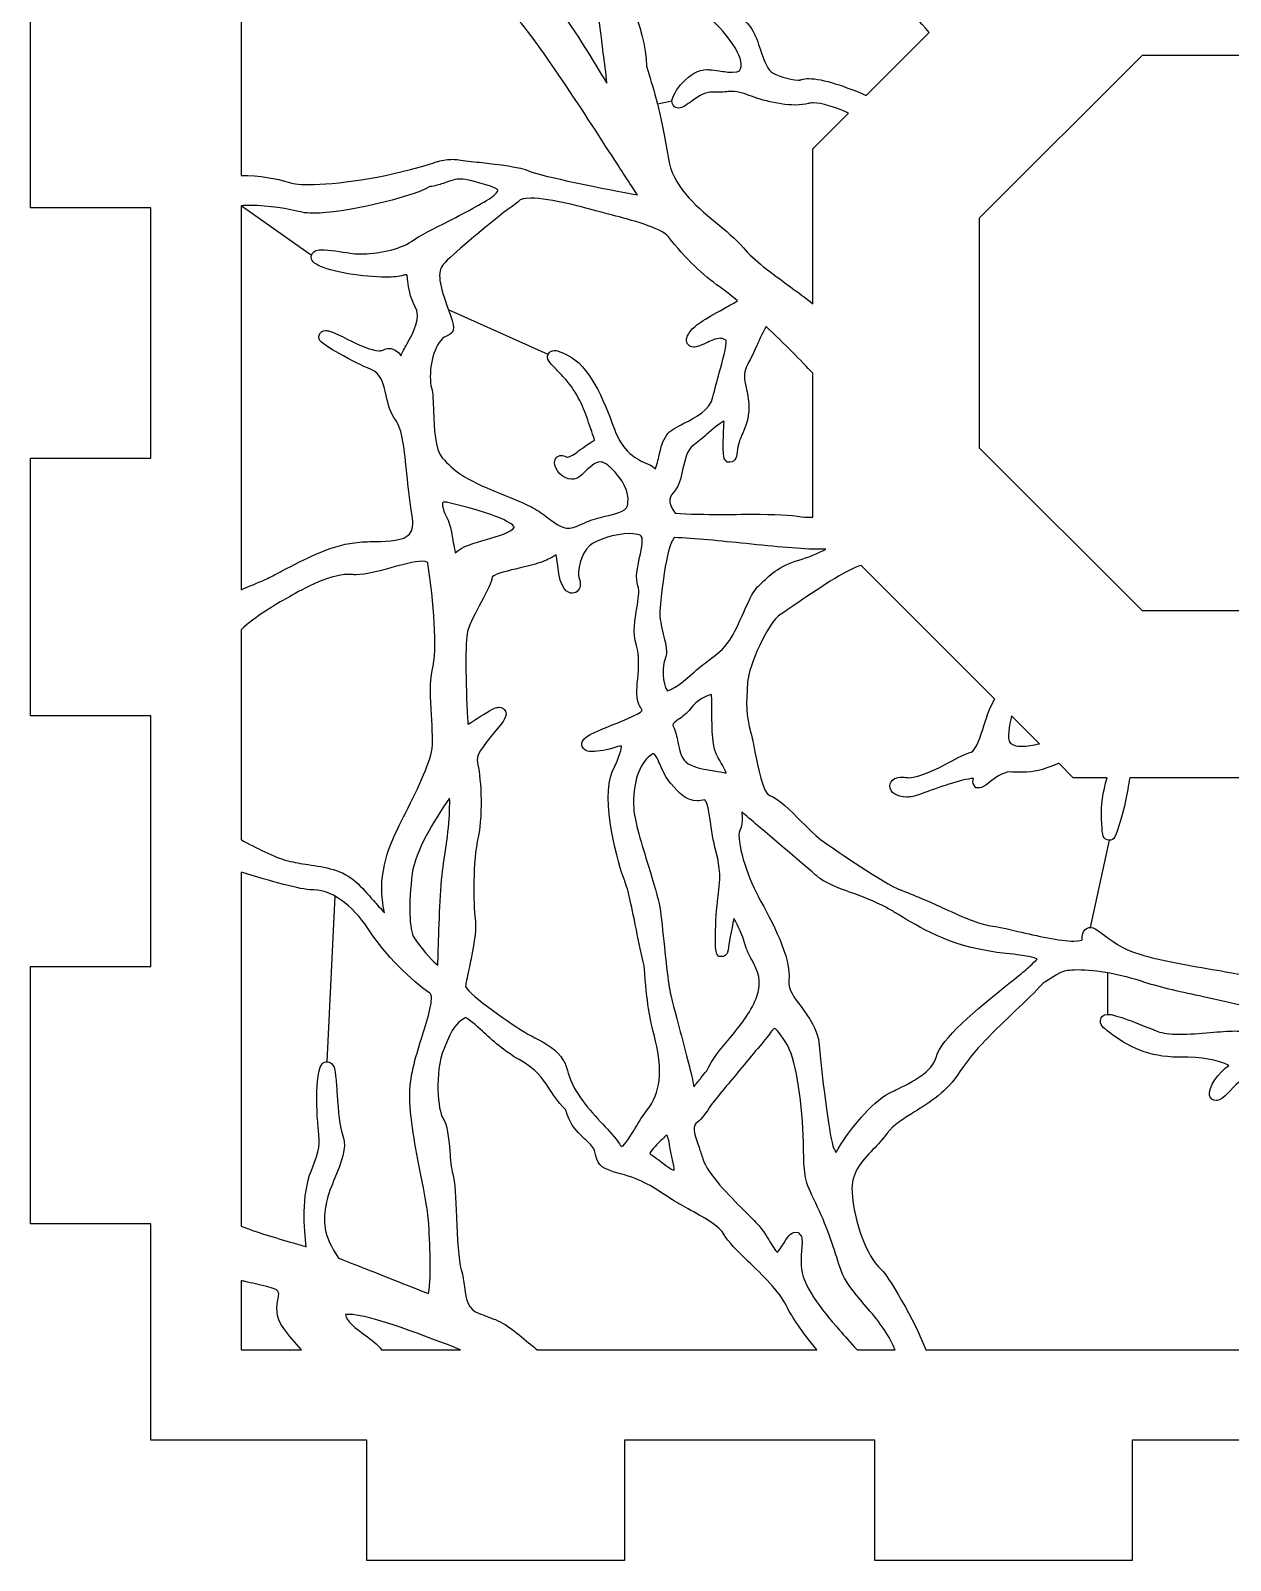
# Model space of a CAD drawing. Extents: x -11 to 868, y -1407 to -16.
# Drawn here: x 214.1 to 313.9, y -220.5 to -93.4 of the extents above; entities that cross this region are included whole.
import ezdxf

# ---------------------------------------------------------------- set-up
doc = ezdxf.new("R2010")
doc.units = 0
doc.layers.add('LAYER_1', color=7, linetype='CONTINUOUS')

msp = doc.modelspace()

# ---------------------------------------------------------------- linework, layer by layer
at = {"layer": 'LAYER_1'}
for points in [[(326.54, -210.5), (305.72, -210.5), (305.72, -220.5), (284.31, -220.5), (284.31, -210.5), (263.5, -210.5), (263.5, -220.5), (242.09, -220.5), (242.09, -210.5), (224.12, -210.5), (224.12, -192.54), (214.13, -192.54), (214.13, -171.13), (224.12, -171.13), (224.12, -150.32), (214.13, -150.32), (214.13, -128.91), (224.12, -128.91), (224.12, -108.09), (214.13, -108.09), (214.13, -86.68)], [(339.22, -108.93), (339.22, -128.07), (325.7, -141.59), (306.56, -141.59), (293.03, -128.07), (293.03, -108.93), (306.56, -95.4), (325.7, -95.4), (339.22, -108.93)], [(267.45, -99.22), (266.25, -99.48)], [(237.48, -112.04), (231.63, -107.93)], [(257.16, -120.27), (248.87, -116.58)], [(303.8, -160.65), (302.23, -167.9)], [(238.78, -179.06), (239.46, -165.31)], [(303.7, -175.12), (303.7, -171.65)]]:
    msp.add_lwpolyline(points, dxfattribs=at)
for points, knots in [([(268.01, -88.52), (267.87, -90.28), (268.9, -91.04), (269.89, -91.78), (270.08, -91.92), (270.28, -92.06), (270.47, -92.22), (271.68, -93.2), (273.35, -95.29), (273.2, -96.35), (273.16, -96.64), (273.09, -96.83), (272.49, -96.83), (272.17, -96.83), (271.78, -96.77), (271.37, -96.71), (271.1, -96.68), (270.82, -96.63), (270.54, -96.61), (270.48, -96.6), (270.43, -96.59), (270.37, -96.59), (268.93, -96.59), (267.45, -98.55), (267.45, -99.22), (267.45, -99.4), (267.52, -99.53), (267.58, -99.6), (267.68, -99.73), (267.84, -99.8), (268.02, -99.8), (268.17, -99.8), (268.32, -99.75), (268.5, -99.64), (268.71, -99.5), (268.91, -99.36), (269.1, -99.23), (269.72, -98.79), (270.17, -98.47), (270.85, -98.47), (270.89, -98.47), (270.93, -98.47), (270.97, -98.47), (271.09, -98.48), (271.2, -98.49), (271.3, -98.49), (271.59, -98.49), (271.82, -98.46), (272.02, -98.44), (272.18, -98.43), (272.32, -98.41), (272.46, -98.41), (272.66, -98.41), (272.94, -98.44), (273.44, -98.6), (273.44, -98.6), (273.51, -98.62), (273.51, -98.62), (274.28, -98.94), (276.17, -99.55), (277.72, -99.55), (278.13, -99.55), (278.49, -99.5), (278.79, -99.42), (278.9, -99.38), (279.03, -99.37), (279.19, -99.37), (279.93, -99.37), (280.98, -99.71), (282.13, -100.23), (282.13, -100.23), (279.17, -103.19), (279.17, -103.19), (279.17, -103.19), (279.17, -116.06), (279.17, -116.06), (278.56, -115.58), (277.91, -115.1), (277.27, -114.64), (275.71, -113.5), (274.25, -112.43), (273.39, -111.42), (272.73, -110.65), (271.92, -109.98), (271.07, -109.27), (269.31, -107.81), (267.49, -106.31), (267.13, -103.89), (266.86, -102.12), (266.55, -100.67), (266.25, -99.48), (266.25, -99.48), (266.25, -99.48), (266.25, -99.48), (265.96, -98.36), (265.68, -97.47), (265.46, -96.75), (265.46, -96.75), (265.33, -96.33), (265.33, -96.33), (265.27, -93.01), (263.27, -89.02), (261.42, -86.93), (260.99, -86.45), (260.61, -86.05), (260.28, -85.69), (259.07, -84.41), (258.47, -83.77), (258.24, -82.27), (258.24, -82.27), (258.22, -82.13), (258.22, -82.13), (257.88, -79.96), (257.32, -76.34), (256.85, -74.83), (256.65, -74.18), (256.24, -73.54), (255.79, -72.86), (255.36, -72.2), (254.91, -71.53), (254.67, -70.82), (255.29, -68.45), (255.29, -64.49), (253.85, -63.69), (253.66, -63.58), (253.42, -63.46), (253.14, -63.32), (251.92, -62.71), (249.88, -61.7), (249.48, -60.47), (249.38, -60.15), (249.26, -59.75), (249.13, -59.33), (248.21, -56.35), (248.06, -56.04), (247.55, -56.04), (247.55, -56.04), (247.34, -56.04), (247.34, -56.04), (247.34, -56.04), (247.16, -56.21), (247.16, -56.21), (247, -56.39), (246.95, -56.63), (246.97, -57.21), (247, -57.94), (247.2, -58.71), (247.37, -59.39), (247.58, -60.23), (247.81, -61.1), (247.57, -61.44), (247.47, -61.58), (247.27, -61.67), (246.96, -61.7), (246.32, -61.77), (245.72, -61.84), (245.69, -62.37), (245.66, -62.9), (246.12, -63.01), (247.35, -63.3), (247.97, -63.44), (248.66, -63.61), (249.24, -63.81), (249.5, -63.9), (249.76, -63.99), (250.03, -64.08), (251.59, -64.59), (252.55, -64.95), (252.73, -65.89), (252.81, -66.33), (252.78, -67.04), (252.74, -67.78), (252.67, -69.32), (252.58, -71.24), (253.4, -72.68), (253.4, -72.68), (253.4, -72.75), (253.4, -72.75), (253.4, -72.75), (253.45, -72.81), (253.45, -72.81), (253.65, -73.49), (253.96, -74.04), (254.38, -74.44), (255.92, -75.95), (255.8, -79.12), (255.72, -81.44), (255.72, -81.44), (255.7, -81.75), (255.7, -81.75), (255.69, -82.22), (255.7, -82.57), (255.72, -82.83), (255.61, -82.83), (255.49, -82.82), (255.35, -82.82), (255.3, -82.82), (255.25, -82.82), (255.19, -82.82), (254.51, -82.46), (253.88, -81.18), (253.77, -79.88), (253.62, -78.16), (251.19, -76.85), (250.16, -76.36), (249.98, -76.28), (249.86, -76.24), (249.73, -76.24), (249.73, -76.24), (249.39, -76.24), (249.39, -76.24), (249.39, -76.24), (249.25, -76.56), (249.25, -76.56), (249.11, -76.92), (249.32, -77.11), (249.79, -77.54), (250.29, -78.01), (251.22, -78.87), (251.63, -79.68), (251.81, -80.03), (251.9, -80.33), (252, -80.65), (252.24, -81.44), (252.49, -82.27), (254.09, -83.88), (254.24, -84.24), (254.67, -84.6), (255.52, -85.22), (255.52, -85.22), (255.76, -85.4), (255.76, -85.4), (256.26, -85.76), (256.78, -86.14), (257.21, -86.52), (258.48, -87.64), (261.12, -89.96), (261.52, -93.35), (261.52, -93.35), (261.52, -93.36), (261.52, -93.36), (261.56, -93.84), (261.65, -94.52), (261.74, -95.24), (261.84, -95.96), (261.97, -96.96), (262.04, -97.74), (261.84, -97.43), (261.63, -97.07), (261.4, -96.7), (259.95, -94.32), (258.15, -91.37), (256.95, -90.47), (255.32, -89.24), (248.49, -82.1), (248.14, -81.26), (247.7, -80.07), (244.93, -77.77), (243.28, -76.78), (241.43, -75.65), (238.28, -72.88), (237.16, -71.4), (236.73, -70.82), (236.24, -70.23), (235.75, -69.66), (234.88, -68.63), (233.99, -67.56), (233.45, -66.57), (232.96, -65.69), (232.33, -64.57), (231.63, -63.61), (231.63, -63.61), (231.63, -45.15), (231.63, -45.15), (232.31, -44.95), (233.05, -44.85), (233.81, -44.85), (236.04, -44.85), (238.55, -45.66), (241.25, -47.27), (242.83, -48.2), (245.54, -50.24), (248.41, -52.39), (252.43, -55.41), (256.99, -58.84), (259.77, -60.24), (264.33, -62.55), (274.36, -74.37), (275.32, -76.3), (275.61, -76.87), (275.77, -77.44), (275.96, -78.05), (276.39, -79.49), (276.88, -81.12), (279.02, -82.98), (281.31, -84.96), (285.83, -90), (288.83, -93.53), (288.83, -93.53), (283.61, -98.75), (283.61, -98.75), (281.97, -98.03), (279.96, -97.35), (278.83, -97.35), (278.59, -97.35), (278.39, -97.38), (278.23, -97.44), (278.18, -97.46), (278.09, -97.48), (277.94, -97.48), (277.2, -97.48), (276.05, -97.02), (275.7, -96.8), (275.29, -96.41), (275.06, -95.71), (274.81, -94.97), (274.61, -94.38), (274.41, -93.76), (274.08, -93.24), (273.69, -92.61), (272.91, -92.01), (272.08, -91.38), (271.31, -90.8), (270.51, -90.19), (270.16, -89.63), (269.9, -89.23), (269.7, -88.73), (269.53, -88.33), (269.26, -87.68), (269.11, -87.33), (268.69, -87.33), (268.11, -87.33), (268.06, -87.99), (268.01, -88.52)], [0, 0, 0, 0, 1, 1, 1, 2, 2, 2, 3, 3, 3, 4, 4, 4, 5, 5, 5, 6, 6, 6, 7, 7, 7, 8, 8, 8, 9, 9, 9, 10, 10, 10, 11, 11, 11, 12, 12, 12, 13, 13, 13, 14, 14, 14, 15, 15, 15, 16, 16, 16, 17, 17, 17, 18, 18, 18, 19, 19, 19, 20, 20, 20, 21, 21, 21, 22, 22, 22, 23, 23, 23, 24, 24, 24, 25, 25, 25, 26, 26, 26, 27, 27, 27, 28, 28, 28, 29, 29, 29, 30, 30, 30, 31, 31, 31, 32, 32, 32, 33, 33, 33, 34, 34, 34, 35, 35, 35, 36, 36, 36, 37, 37, 37, 38, 38, 38, 39, 39, 39, 40, 40, 40, 41, 41, 41, 42, 42, 42, 43, 43, 43, 44, 44, 44, 45, 45, 45, 46, 46, 46, 47, 47, 47, 48, 48, 48, 49, 49, 49, 50, 50, 50, 51, 51, 51, 52, 52, 52, 53, 53, 53, 54, 54, 54, 55, 55, 55, 56, 56, 56, 57, 57, 57, 58, 58, 58, 59, 59, 59, 60, 60, 60, 61, 61, 61, 62, 62, 62, 63, 63, 63, 64, 64, 64, 65, 65, 65, 66, 66, 66, 67, 67, 67, 68, 68, 68, 69, 69, 69, 70, 70, 70, 71, 71, 71, 72, 72, 72, 73, 73, 73, 74, 74, 74, 75, 75, 75, 76, 76, 76, 77, 77, 77, 78, 78, 78, 79, 79, 79, 80, 80, 80, 81, 81, 81, 82, 82, 82, 83, 83, 83, 84, 84, 84, 85, 85, 85, 86, 86, 86, 87, 87, 87, 88, 88, 88, 89, 89, 89, 90, 90, 90, 91, 91, 91, 92, 92, 92, 93, 93, 93, 94, 94, 94, 95, 95, 95, 96, 96, 96, 97, 97, 97, 98, 98, 98, 99, 99, 99, 100, 100, 100, 101, 101, 101, 102, 102, 102, 103, 103, 103, 104, 104, 104, 105, 105, 105, 106, 106, 106, 107, 107, 107, 108, 108, 108, 109, 109, 109, 110, 110, 110, 111, 111, 111, 111]), ([(264.59, -107.02), (262.16, -106.59), (256.37, -105.41), (255.6, -105.05), (254.8, -104.68), (253.1, -104.49), (251.46, -104.31), (250.81, -104.24), (250.19, -104.17), (249.73, -104.1), (249.56, -104.07), (249.39, -104.06), (249.21, -104.06), (248.84, -104.06), (248.44, -104.11), (248, -104.23), (248, -104.23), (247.97, -104.24), (247.97, -104.24), (247.7, -104.33), (247.44, -104.41), (247.17, -104.49), (247.17, -104.49), (247.12, -104.51), (247.12, -104.51), (243.43, -105.65), (239.43, -106.16), (237.27, -106.16), (236.27, -106.16), (235.83, -106.06), (235.65, -106), (234.55, -105.62), (233.16, -105.41), (231.63, -105.4), (231.63, -105.4), (231.63, -83.76), (231.63, -83.76), (231.67, -83.77), (231.72, -83.78), (231.76, -83.78), (232.4, -83.9), (233.13, -84.04), (233.88, -84.05), (233.88, -84.05), (234.13, -84.05), (234.13, -84.05), (235.51, -84.05), (238.17, -83.92), (240.35, -83.05), (241.13, -82.74), (241.82, -82.59), (242.54, -82.59), (243.31, -82.59), (244.13, -82.76), (245.24, -83.15), (245.24, -83.15), (245.3, -83.22), (245.3, -83.22), (245.3, -83.22), (245.37, -83.22), (245.37, -83.22), (245.47, -83.28), (245.58, -83.34), (245.7, -83.4), (247.15, -84.15), (248.83, -86.07), (250.45, -87.94), (251.51, -89.15), (252.61, -90.41), (253.66, -91.36), (255.55, -93.07), (259.71, -99.51), (262.47, -103.78), (263.39, -105.2), (264.13, -106.35), (264.59, -107.02)], [0, 0, 0, 0, 1, 1, 1, 2, 2, 2, 3, 3, 3, 4, 4, 4, 5, 5, 5, 6, 6, 6, 7, 7, 7, 8, 8, 8, 9, 9, 9, 10, 10, 10, 11, 11, 11, 12, 12, 12, 13, 13, 13, 14, 14, 14, 15, 15, 15, 16, 16, 16, 17, 17, 17, 18, 18, 18, 19, 19, 19, 20, 20, 20, 21, 21, 21, 22, 22, 22, 23, 23, 23, 24, 24, 24, 25, 25, 25, 25]), ([(231.63, -107.93), (231.88, -107.9), (232.15, -107.89), (232.45, -107.89), (233.87, -107.89), (235.59, -108.18), (236.71, -108.46), (236.95, -108.51), (237.26, -108.54), (237.64, -108.54), (240.13, -108.54), (245.64, -107.28), (247.33, -106.33), (247.73, -106.27), (248.09, -106.18), (248.42, -106.06), (249.11, -105.81), (249.46, -105.7), (249.86, -105.7), (250.37, -105.7), (251.05, -105.89), (252.36, -106.3), (252.9, -106.47), (252.98, -106.62), (252.98, -106.62), (252.98, -106.62), (252.98, -106.62), (252.98, -106.62), (252.98, -106.62), (252.97, -106.76), (252.66, -107.05), (252.05, -107.56), (250.39, -108.41), (248.93, -109.17), (247.66, -109.81), (246.46, -110.43), (245.8, -110.88), (244.77, -111.6), (242.87, -111.92), (241.55, -111.92), (241.23, -111.92), (240.94, -111.9), (240.71, -111.86), (239.99, -111.75), (238.91, -111.58), (238.33, -111.58), (238.13, -111.58), (237.6, -111.58), (237.48, -112.04), (237.36, -112.5), (237.83, -112.76), (238.01, -112.86), (239.01, -113.42), (241.87, -113.85), (243.66, -113.85), (244.28, -113.85), (244.77, -113.8), (245.13, -113.7), (245.27, -113.66), (245.35, -113.65), (245.4, -113.65), (245.4, -113.65), (245.4, -113.65), (245.4, -113.65), (245.44, -113.76), (245.47, -114), (245.49, -114.19), (245.56, -114.72), (245.65, -115.46), (246.08, -116.26), (246.62, -117.25), (246, -118.35), (245.41, -119.42), (245.22, -119.75), (245.05, -120.07), (244.91, -120.38), (244.7, -120.07), (244.39, -119.78), (243.93, -119.78), (243.75, -119.78), (243.58, -119.83), (243.4, -119.91), (243.33, -119.95), (243.23, -119.97), (243.1, -119.97), (242.42, -119.97), (241.34, -119.43), (240.46, -119), (239.89, -118.71), (239.39, -118.47), (238.99, -118.35), (238.85, -118.31), (238.75, -118.29), (238.66, -118.29), (238.39, -118.29), (238.17, -118.46), (238.12, -118.71), (238.05, -119.08), (238.16, -119.29), (239.78, -120.2), (240.71, -120.73), (241.7, -121.23), (242.43, -121.52), (243.27, -121.87), (243.46, -122.71), (243.69, -123.69), (243.85, -124.41), (244.02, -125.15), (244.48, -125.73), (245.03, -126.43), (245.22, -128.26), (245.41, -130.19), (245.52, -131.32), (245.64, -132.49), (245.84, -133.66), (245.96, -134.38), (245.89, -134.89), (245.63, -135.2), (245.16, -135.77), (243.95, -135.8), (242.77, -135.82), (242.2, -135.84), (241.62, -135.85), (241.06, -135.92), (239.03, -136.17), (236.84, -137.32), (235.08, -138.24), (234.62, -138.48), (234.18, -138.71), (233.81, -138.89), (233.19, -139.19), (232.54, -139.45), (231.9, -139.71), (231.81, -139.75), (231.72, -139.79), (231.63, -139.83), (231.63, -139.83), (231.63, -107.93), (231.63, -107.93)], [0, 0, 0, 0, 1, 1, 1, 2, 2, 2, 3, 3, 3, 4, 4, 4, 5, 5, 5, 6, 6, 6, 7, 7, 7, 8, 8, 8, 9, 9, 9, 10, 10, 10, 11, 11, 11, 12, 12, 12, 13, 13, 13, 14, 14, 14, 15, 15, 15, 16, 16, 16, 17, 17, 17, 18, 18, 18, 19, 19, 19, 20, 20, 20, 21, 21, 21, 22, 22, 22, 23, 23, 23, 24, 24, 24, 25, 25, 25, 26, 26, 26, 27, 27, 27, 28, 28, 28, 29, 29, 29, 30, 30, 30, 31, 31, 31, 32, 32, 32, 33, 33, 33, 34, 34, 34, 35, 35, 35, 36, 36, 36, 37, 37, 37, 38, 38, 38, 39, 39, 39, 40, 40, 40, 41, 41, 41, 42, 42, 42, 43, 43, 43, 44, 44, 44, 45, 45, 45, 46, 46, 46, 46]), ([(258.82, -134.72), (258.47, -134.72), (258.08, -134.54), (257.52, -134.14), (257.33, -134), (257.16, -133.88), (257.02, -133.77), (256.04, -133.04), (255.8, -132.89), (253.1, -131.8), (250, -130.55), (249.37, -129.96), (248.34, -128.86), (247.74, -128.2), (247.68, -126.36), (247.63, -125.02), (247.6, -124.22), (247.58, -123.52), (247.46, -123.06), (247.19, -122), (247.47, -120.01), (248.23, -119.11), (248.45, -118.85), (248.61, -118.79), (248.75, -118.73), (249.53, -118.41), (249.36, -117.95), (248.87, -116.58), (248.12, -114.51), (247.87, -113.41), (248.46, -112.76), (249.01, -112.14), (251.82, -109.76), (253.84, -108.19), (254.29, -107.9), (254.6, -107.66), (254.8, -107.46), (254.81, -107.45), (254.82, -107.45), (254.83, -107.44), (254.89, -107.4), (255.11, -107.29), (255.71, -107.29), (257.37, -107.29), (260.24, -108.09), (261.47, -108.43), (261.47, -108.43), (261.68, -108.48), (261.68, -108.48), (261.91, -108.55), (262.19, -108.62), (262.5, -108.7), (263.93, -109.07), (266.58, -109.76), (267.15, -110.5), (268.6, -112.32), (270, -113.68), (271.43, -114.67), (271.85, -114.96), (272.34, -115.34), (272.91, -115.82), (272.64, -115.98), (272.33, -116.15), (272.02, -116.32), (270.42, -117.2), (269.34, -117.82), (268.97, -118.37), (268.76, -118.67), (268.55, -119.02), (268.72, -119.36), (268.83, -119.55), (269.03, -119.67), (269.26, -119.67), (269.5, -119.67), (269.79, -119.55), (270.27, -119.34), (270.45, -119.25), (270.64, -119.17), (270.83, -119.09), (271.12, -118.98), (271.32, -118.93), (271.46, -118.93), (271.59, -118.93), (271.69, -118.97), (271.92, -119.08), (271.92, -119.08), (271.97, -119.11), (271.97, -119.11), (272.01, -119.54), (271.63, -120.9), (271.38, -121.81), (271.19, -122.49), (271, -123.18), (270.86, -123.8), (270.62, -124.9), (269.41, -125.51), (268.44, -126), (267.83, -126.31), (267.31, -126.58), (267.03, -126.95), (266.65, -127.47), (266.54, -127.96), (266.42, -128.52), (266.34, -128.88), (266.25, -129.28), (266.07, -129.77), (265.92, -129.62), (265.74, -129.48), (265.48, -129.39), (264.47, -129.01), (263.35, -128.37), (262.66, -126.48), (261.73, -123.95), (260.59, -121.18), (258.72, -120.31), (258.05, -120), (257.84, -119.94), (257.67, -119.94), (257.44, -119.94), (257.24, -120.07), (257.16, -120.27), (256.99, -120.65), (257.22, -120.89), (257.84, -121.53), (258.1, -121.79), (258.42, -122.13), (258.73, -122.5), (259.75, -123.68), (260.2, -125), (260.6, -126.16), (260.6, -126.16), (260.78, -126.67), (260.78, -126.67), (260.88, -126.97), (260.99, -127.27), (261, -127.39), (260.93, -127.45), (260.75, -127.57), (260.58, -127.67), (260.58, -127.67), (260.43, -127.77), (260.43, -127.77), (260.17, -127.94), (259.93, -128.11), (259.72, -128.27), (259.36, -128.54), (258.98, -128.81), (258.77, -128.81), (258.74, -128.81), (258.7, -128.81), (258.65, -128.78), (258.52, -128.7), (258.39, -128.67), (258.27, -128.67), (258.09, -128.67), (257.92, -128.75), (257.81, -128.88), (257.75, -128.96), (257.69, -129.08), (257.69, -129.26), (257.69, -129.8), (258.34, -130.65), (259.11, -130.65), (259.33, -130.65), (259.64, -130.58), (259.95, -130.29), (259.95, -130.29), (260.13, -130.11), (260.13, -130.11), (260.58, -129.67), (261.04, -129.21), (261.48, -129.21), (261.74, -129.21), (262.04, -129.37), (262.36, -129.69), (263.41, -130.71), (263.89, -131.69), (263.79, -132.6), (263.79, -132.6), (263.79, -132.64), (263.79, -132.64), (263.79, -132.64), (263.79, -132.67), (263.79, -132.67), (263.81, -133.24), (263.09, -133.45), (261.9, -133.73), (261.37, -133.86), (260.82, -133.99), (260.35, -134.19), (260.35, -134.19), (260.14, -134.29), (260.14, -134.29), (259.56, -134.55), (259.17, -134.72), (258.82, -134.72)], [0, 0, 0, 0, 1, 1, 1, 2, 2, 2, 3, 3, 3, 4, 4, 4, 5, 5, 5, 6, 6, 6, 7, 7, 7, 8, 8, 8, 9, 9, 9, 10, 10, 10, 11, 11, 11, 12, 12, 12, 13, 13, 13, 14, 14, 14, 15, 15, 15, 16, 16, 16, 17, 17, 17, 18, 18, 18, 19, 19, 19, 20, 20, 20, 21, 21, 21, 22, 22, 22, 23, 23, 23, 24, 24, 24, 25, 25, 25, 26, 26, 26, 27, 27, 27, 28, 28, 28, 29, 29, 29, 30, 30, 30, 31, 31, 31, 32, 32, 32, 33, 33, 33, 34, 34, 34, 35, 35, 35, 36, 36, 36, 37, 37, 37, 38, 38, 38, 39, 39, 39, 40, 40, 40, 41, 41, 41, 42, 42, 42, 43, 43, 43, 44, 44, 44, 45, 45, 45, 46, 46, 46, 47, 47, 47, 48, 48, 48, 49, 49, 49, 50, 50, 50, 51, 51, 51, 52, 52, 52, 53, 53, 53, 54, 54, 54, 55, 55, 55, 56, 56, 56, 57, 57, 57, 58, 58, 58, 59, 59, 59, 60, 60, 60, 61, 61, 61, 62, 62, 62, 63, 63, 63, 64, 64, 64, 65, 65, 65, 65]), ([(278.21, -133.76), (277.39, -133.59), (275.97, -133.56), (274.1, -133.56), (273.68, -133.56), (271.96, -133.57), (271.52, -133.57), (270.26, -133.57), (268.84, -133.56), (267.71, -133.47), (266.99, -132.5), (267.28, -132.03), (267.68, -131.61), (268.03, -131.23), (268.18, -130.6), (268.34, -129.86), (268.52, -129.05), (268.73, -128.14), (269.21, -127.83), (269.53, -127.63), (269.91, -127.29), (270.33, -126.93), (270.72, -126.58), (271.42, -125.98), (271.77, -125.81), (271.78, -125.87), (271.78, -125.95), (271.77, -126.06), (271.61, -128.75), (271.77, -128.92), (271.9, -129.06), (271.9, -129.06), (272.05, -129.22), (272.05, -129.22), (272.05, -129.22), (272.27, -129.22), (272.27, -129.22), (272.77, -129.22), (272.83, -128.73), (272.91, -128.16), (272.98, -127.59), (273.15, -127.22), (273.33, -126.81), (273.58, -126.25), (273.84, -125.67), (273.84, -124.64), (273.83, -123.98), (273.72, -123.47), (273.61, -123.02), (273.45, -122.32), (273.34, -121.85), (273.76, -121.08), (274.01, -120.62), (274.26, -120.08), (274.5, -119.55), (274.73, -119.03), (275.07, -118.28), (275.29, -117.96), (276.78, -119.37), (278.18, -120.8), (279.17, -121.84), (279.17, -121.84), (279.17, -133.81), (279.17, -133.81), (279.17, -133.81), (278.55, -133.83), (278.21, -133.76)], [0, 0, 0, 0, 1, 1, 1, 2, 2, 2, 3, 3, 3, 4, 4, 4, 5, 5, 5, 6, 6, 6, 7, 7, 7, 8, 8, 8, 9, 9, 9, 10, 10, 10, 11, 11, 11, 12, 12, 12, 13, 13, 13, 14, 14, 14, 15, 15, 15, 16, 16, 16, 17, 17, 17, 18, 18, 18, 19, 19, 19, 20, 20, 20, 21, 21, 21, 22, 22, 22, 22]), ([(249.43, -136.75), (249.37, -136.47), (249.32, -136.16), (249.27, -135.91), (249.09, -134.88), (248.97, -134.24), (248.77, -133.89), (248.4, -133.27), (248.32, -132.68), (248.4, -132.58), (248.41, -132.57), (248.45, -132.55), (248.56, -132.55), (248.66, -132.55), (248.78, -132.57), (248.92, -132.6), (253.9, -133.8), (254.31, -134.52), (254.34, -134.66), (254.09, -135.06), (252.95, -135.39), (252.04, -135.65), (251, -135.94), (250, -136.23), (249.43, -136.75)], [0, 0, 0, 0, 1, 1, 1, 2, 2, 2, 3, 3, 3, 4, 4, 4, 5, 5, 5, 6, 6, 6, 7, 7, 7, 8, 8, 8, 8]), ([(263.28, -186.1), (263.25, -186.09), (263.19, -186.04), (263.09, -185.89), (262.74, -185.37), (262.23, -184.82), (261.69, -184.24), (260.59, -183.05), (259.34, -181.71), (258.82, -180), (258.65, -179.42), (258.56, -179.12), (258.44, -178.97), (257.86, -178.02), (256.98, -177.55), (256.04, -177.06), (255.86, -176.97), (255.67, -176.87), (255.48, -176.76), (254.18, -176.05), (250.62, -173.51), (250.29, -172.81), (250.32, -172.56), (250.42, -172.05), (250.54, -171.5), (250.92, -169.66), (251.23, -168.07), (251.1, -167.2), (250.92, -165.99), (250.89, -162.37), (251.33, -160.39), (251.79, -158.32), (251.52, -155.07), (251.27, -154.19), (251.12, -153.67), (251.65, -152.91), (252.68, -151.69), (253.56, -150.64), (253.78, -150.3), (253.6, -149.92), (253.51, -149.72), (253.31, -149.6), (253.09, -149.6), (252.86, -149.6), (252.59, -149.69), (251.77, -150.2), (251.53, -150.35), (251.31, -150.49), (251.12, -150.62), (250.9, -150.76), (250.67, -150.91), (250.5, -151), (250.49, -150.9), (250.47, -150.76), (250.46, -150.54), (250.3, -147.53), (250.24, -144.13), (250.45, -143.31), (250.64, -142.62), (251.14, -141.69), (251.58, -140.87), (252.12, -139.87), (252.46, -139.22), (252.5, -138.76), (252.74, -138.51), (253.99, -138.21), (254.74, -138.04), (255.35, -137.89), (255.99, -137.74), (256.51, -137.57), (256.99, -137.4), (257.37, -137.2), (257.64, -137.04), (257.7, -137.01), (257.76, -136.97), (257.82, -136.94), (257.86, -137.09), (257.9, -137.36), (257.95, -137.83), (258.14, -139.83), (258.79, -140.12), (259.16, -140.12), (259.37, -140.12), (259.56, -140.02), (259.68, -139.85), (259.85, -139.61), (259.87, -139.27), (259.74, -138.91), (259.53, -138.34), (259.87, -136.81), (260.6, -136.18), (261.15, -135.7), (262.7, -135.17), (263.96, -135.17), (264.3, -135.17), (264.58, -135.21), (264.8, -135.29), (265.14, -135.4), (264.93, -136.36), (264.76, -137.14), (264.58, -137.98), (264.39, -138.84), (264.62, -139.5), (264.77, -139.96), (264.65, -140.63), (264.53, -141.34), (264.36, -142.29), (264.17, -143.38), (264.5, -144.47), (264.77, -145.34), (264.68, -146.34), (264.6, -147.23), (264.52, -148.13), (264.44, -148.91), (264.76, -149.47), (264.85, -149.63), (264.96, -149.82), (264.96, -149.88), (264.81, -150.17), (262.89, -150.91), (262.17, -151.19), (260.37, -151.89), (259.87, -152.25), (259.97, -152.77), (260.02, -153.01), (260.2, -153.28), (260.82, -153.28), (261.31, -153.28), (262.1, -153.14), (262.79, -152.92), (263.03, -152.84), (263.17, -152.82), (263.24, -152.82), (263.24, -152.82), (263.25, -152.82), (263.25, -152.82), (263.27, -153.03), (263.13, -153.58), (262.49, -154.96), (261.47, -157.14), (263.02, -162.87), (263.52, -164.02), (263.8, -164.67), (264.15, -166.41), (264.49, -168.09), (264.7, -169.12), (264.92, -170.18), (265.13, -171.09), (265.42, -174.49), (265.5, -175.02), (266.09, -177.34), (266.7, -179.77), (266.47, -181.68), (265.41, -183.03), (265.03, -183.52), (264.69, -184.08), (264.37, -184.62), (264.05, -185.15), (263.53, -186.03), (263.28, -186.1)], [0, 0, 0, 0, 1, 1, 1, 2, 2, 2, 3, 3, 3, 4, 4, 4, 5, 5, 5, 6, 6, 6, 7, 7, 7, 8, 8, 8, 9, 9, 9, 10, 10, 10, 11, 11, 11, 12, 12, 12, 13, 13, 13, 14, 14, 14, 15, 15, 15, 16, 16, 16, 17, 17, 17, 18, 18, 18, 19, 19, 19, 20, 20, 20, 21, 21, 21, 22, 22, 22, 23, 23, 23, 24, 24, 24, 25, 25, 25, 26, 26, 26, 27, 27, 27, 28, 28, 28, 29, 29, 29, 30, 30, 30, 31, 31, 31, 32, 32, 32, 33, 33, 33, 34, 34, 34, 35, 35, 35, 36, 36, 36, 37, 37, 37, 38, 38, 38, 39, 39, 39, 40, 40, 40, 41, 41, 41, 42, 42, 42, 43, 43, 43, 44, 44, 44, 45, 45, 45, 46, 46, 46, 47, 47, 47, 48, 48, 48, 49, 49, 49, 50, 50, 50, 51, 51, 51, 52, 52, 52, 53, 53, 53, 53]), ([(267.07, -148.23), (266.63, -147.7), (266.65, -146.08), (266.88, -145.58), (267.11, -145.08), (266.94, -144.4), (266.73, -143.53), (266.58, -142.88), (266.41, -142.16), (266.45, -141.62), (266.87, -136.4), (267.54, -135.6), (267.66, -135.49), (269.32, -135.56), (271.5, -135.78), (273.61, -136), (276.02, -136.24), (278.29, -136.47), (279.71, -136.47), (279.87, -136.47), (280.02, -136.47), (280.15, -136.46), (280.18, -136.46), (280.21, -136.46), (280.24, -136.46), (279.58, -136.8), (278.74, -137.17), (277.99, -137.37), (276.36, -137.81), (275.42, -138.76), (274.86, -139.32), (274.75, -139.43), (274.65, -139.53), (274.57, -139.6), (274.25, -139.88), (273.94, -140.54), (273.42, -141.69), (273.05, -142.53), (272.62, -143.47), (272.24, -144.05), (271.75, -144.77), (271.14, -145.22), (270.5, -145.7), (270.11, -145.99), (269.71, -146.29), (269.32, -146.65), (268.29, -147.63), (267.39, -148.17), (267.07, -148.23)], [0, 0, 0, 0, 1, 1, 1, 2, 2, 2, 3, 3, 3, 4, 4, 4, 5, 5, 5, 6, 6, 6, 7, 7, 7, 8, 8, 8, 9, 9, 9, 10, 10, 10, 11, 11, 11, 12, 12, 12, 13, 13, 13, 14, 14, 14, 15, 15, 15, 16, 16, 16, 16]), ([(243.56, -166.68), (243.26, -166.37), (242.91, -165.98), (242.64, -165.67), (242.14, -165.11), (241.63, -164.53), (241.19, -164.12), (240.06, -163.09), (238.6, -162.88), (237.2, -162.67), (236.61, -162.59), (236.05, -162.5), (235.52, -162.36), (234.33, -162.05), (232.85, -161.26), (231.66, -160.62), (231.66, -160.62), (231.63, -160.61), (231.63, -160.61), (231.63, -160.61), (231.63, -143.15), (231.63, -143.15), (232.75, -142.08), (234.63, -140.99), (235.45, -140.52), (236.38, -139.98), (238.83, -138.56), (240.57, -138.56), (240.67, -138.56), (240.78, -138.56), (240.88, -138.57), (240.97, -138.58), (241.08, -138.59), (241.18, -138.59), (241.97, -138.59), (243.04, -138.29), (244.08, -138.01), (245.04, -137.74), (246.04, -137.47), (246.68, -137.47), (247.13, -137.47), (247.15, -137.59), (247.16, -137.64), (247.64, -140.77), (247.98, -144.75), (247.52, -146.55), (247.29, -147.44), (247.37, -148.87), (247.46, -150.24), (247.53, -151.42), (247.6, -152.63), (247.46, -153.29), (247.17, -154.68), (245.93, -157.13), (244.94, -159.09), (244.94, -159.09), (244.78, -159.43), (244.78, -159.43), (243.79, -161.38), (242.88, -163.77), (243.56, -166.68)], [0, 0, 0, 0, 1, 1, 1, 2, 2, 2, 3, 3, 3, 4, 4, 4, 5, 5, 5, 6, 6, 6, 7, 7, 7, 8, 8, 8, 9, 9, 9, 10, 10, 10, 11, 11, 11, 12, 12, 12, 13, 13, 13, 14, 14, 14, 15, 15, 15, 16, 16, 16, 17, 17, 17, 18, 18, 18, 19, 19, 19, 20, 20, 20, 20]), ([(339.78, -164.09), (339.65, -164.39), (339.25, -165.02), (338.49, -165.21), (337.49, -165.46), (336.47, -166.79), (335.97, -167.99), (335.69, -168.68), (335.44, -169.64), (335.86, -170.32), (335.87, -170.33), (335.87, -170.34), (335.87, -170.34), (335.67, -170.47), (335.07, -170.62), (334.65, -170.72), (333.98, -170.87), (333.22, -171.05), (332.56, -171.38), (331.91, -171.7), (331.09, -172), (330.3, -172.28), (329.08, -172.72), (328.25, -173.02), (327.78, -173.4), (327.78, -173.4), (327.76, -173.4), (327.76, -173.4), (327.05, -173.4), (326.37, -173.45), (325.66, -173.5), (325.22, -173.53), (324.76, -173.56), (324.27, -173.58), (324.1, -173.59), (323.93, -173.6), (323.75, -173.6), (321.05, -173.6), (318.1, -172.76), (316.92, -172.31), (316.22, -172.05), (314.69, -171.79), (312.77, -171.45), (310.56, -171.08), (308.06, -170.65), (306.35, -170.13), (304.86, -169.68), (303.89, -168.93), (303.25, -168.44), (302.8, -168.1), (302.54, -167.9), (302.23, -167.9), (302.06, -167.9), (301.9, -167.97), (301.78, -168.09), (301.57, -168.3), (301.55, -168.62), (301.56, -168.93), (301.5, -168.96), (301.33, -169.03), (300.87, -169.03), (299.71, -169.03), (297.77, -168.59), (296.21, -168.22), (295.27, -168), (294.45, -167.81), (293.92, -167.75), (292.97, -167.63), (291.66, -167.03), (290.15, -166.35), (289.07, -165.86), (287.85, -165.3), (286.53, -164.81), (286.53, -164.81), (286.51, -164.81), (286.51, -164.81), (286.51, -164.81), (286.48, -164.8), (286.48, -164.8), (284.95, -164.17), (281.26, -161.61), (280.04, -160.76), (279.52, -160.4), (278.86, -159.74), (278.23, -159.11), (277.27, -158.14), (276.36, -157.23), (275.59, -156.94), (275, -156.72), (274.58, -154.51), (274.35, -153.32), (274.24, -152.72), (274.13, -152.15), (274.01, -151.72), (273.59, -150.22), (273.61, -149.42), (273.74, -147.49), (273.83, -146.18), (275.41, -142.55), (276.49, -141.87), (276.77, -141.69), (277.18, -141.41), (277.69, -141.06), (279.24, -140), (282.07, -138.06), (283.18, -137.81), (283.18, -137.81), (294.29, -148.92), (294.29, -148.92), (293.92, -149.49), (293.66, -150.29), (293.39, -151.13), (293.12, -151.96), (292.71, -153.23), (292.32, -153.33), (291.84, -153.47), (291.21, -153.79), (290.48, -154.18), (289.39, -154.75), (288.04, -155.45), (287.17, -155.45), (287.1, -155.45), (287.04, -155.45), (286.98, -155.44), (286.83, -155.42), (286.69, -155.41), (286.57, -155.41), (286.32, -155.41), (286.11, -155.45), (285.95, -155.53), (285.71, -155.66), (285.57, -155.89), (285.57, -156.14), (285.57, -156.68), (286.15, -157.06), (286.95, -157.06), (287.29, -157.06), (287.66, -156.99), (288.04, -156.85), (288.04, -156.85), (288.25, -156.77), (288.25, -156.77), (289.42, -156.34), (291.56, -155.56), (292.51, -155.51), (292.46, -155.69), (292.45, -155.89), (292.57, -156.07), (292.57, -156.07), (292.72, -156.29), (292.72, -156.29), (292.72, -156.29), (293.02, -156.3), (293.02, -156.3), (293.26, -156.3), (293.44, -156.16), (293.79, -155.89), (294.22, -155.54), (294.95, -154.97), (295.56, -154.97), (295.56, -154.97), (295.77, -154.98), (295.77, -154.98), (296.1, -154.99), (296.38, -155), (296.63, -155), (297.53, -155), (298.2, -154.84), (299.5, -154.3), (299.53, -154.29), (299.57, -154.28), (299.6, -154.26), (299.61, -154.26), (299.61, -154.26), (299.62, -154.25), (299.62, -154.25), (300.82, -155.46), (300.82, -155.46), (300.82, -155.46), (303.62, -155.46), (303.62, -155.46), (303.29, -156.65), (303.1, -157.75), (303.16, -158.82), (303.16, -158.82), (303.19, -159.31), (303.19, -159.31), (303.24, -160.2), (303.26, -160.65), (303.8, -160.65), (304.24, -160.65), (304.29, -160.48), (304.8, -158.82), (304.8, -158.82), (304.83, -158.74), (304.83, -158.74), (305.09, -157.88), (305.22, -157.11), (305.34, -156.42), (305.4, -156.08), (305.45, -155.76), (305.52, -155.46), (305.52, -155.46), (330.14, -155.46), (330.14, -155.46), (331.54, -156.51), (332.84, -157.5), (333.81, -158.17), (335.22, -159.15), (337.44, -161.35), (339.78, -164.09)], [0, 0, 0, 0, 1, 1, 1, 2, 2, 2, 3, 3, 3, 4, 4, 4, 5, 5, 5, 6, 6, 6, 7, 7, 7, 8, 8, 8, 9, 9, 9, 10, 10, 10, 11, 11, 11, 12, 12, 12, 13, 13, 13, 14, 14, 14, 15, 15, 15, 16, 16, 16, 17, 17, 17, 18, 18, 18, 19, 19, 19, 20, 20, 20, 21, 21, 21, 22, 22, 22, 23, 23, 23, 24, 24, 24, 25, 25, 25, 26, 26, 26, 27, 27, 27, 28, 28, 28, 29, 29, 29, 30, 30, 30, 31, 31, 31, 32, 32, 32, 33, 33, 33, 34, 34, 34, 35, 35, 35, 36, 36, 36, 37, 37, 37, 38, 38, 38, 39, 39, 39, 40, 40, 40, 41, 41, 41, 42, 42, 42, 43, 43, 43, 44, 44, 44, 45, 45, 45, 46, 46, 46, 47, 47, 47, 48, 48, 48, 49, 49, 49, 50, 50, 50, 51, 51, 51, 52, 52, 52, 53, 53, 53, 54, 54, 54, 55, 55, 55, 56, 56, 56, 57, 57, 57, 58, 58, 58, 59, 59, 59, 60, 60, 60, 61, 61, 61, 62, 62, 62, 63, 63, 63, 64, 64, 64, 65, 65, 65, 66, 66, 66, 67, 67, 67, 68, 68, 68, 69, 69, 69, 70, 70, 70, 70]), ([(271.97, -155.08), (271.67, -155), (271.32, -154.94), (270.95, -154.88), (270.1, -154.75), (269.05, -154.57), (268.6, -154.14), (268.19, -153.76), (268.07, -153.15), (267.94, -152.51), (267.85, -152.06), (267.76, -151.59), (267.56, -151.18), (267.47, -151.01), (267.46, -150.99), (267.98, -150.62), (268.3, -150.39), (268.7, -150.11), (269.02, -149.68), (269.51, -149.01), (270.24, -148.65), (270.73, -148.55), (270.77, -148.89), (270.77, -149.53), (270.77, -150.03), (270.78, -151.42), (270.78, -153), (271.29, -153.81), (271.68, -154.43), (271.87, -154.83), (271.97, -155.08)], [0, 0, 0, 0, 1, 1, 1, 2, 2, 2, 3, 3, 3, 4, 4, 4, 5, 5, 5, 6, 6, 6, 7, 7, 7, 8, 8, 8, 9, 9, 9, 10, 10, 10, 10]), ([(298, -152.63), (297.51, -152.74), (296.98, -152.84), (296.52, -152.84), (296.08, -152.84), (295.76, -152.75), (295.56, -152.55), (295.27, -152.26), (295.51, -151.07), (295.69, -150.32), (295.69, -150.32), (298, -152.63), (298, -152.63)], [0, 0, 0, 0, 1, 1, 1, 2, 2, 2, 3, 3, 3, 4, 4, 4, 4]), ([(269.27, -181.13), (269.12, -180.2), (268.62, -178.36), (268.14, -176.57), (267.73, -175.06), (267.35, -173.63), (267.27, -173.09), (267.27, -173.09), (267.26, -173.05), (267.26, -173.05), (267.24, -172.95), (267.22, -172.83), (267.2, -172.68), (267.2, -172.68), (267.19, -172.6), (267.19, -172.6), (267.19, -172.6), (267.18, -172.59), (267.18, -172.59), (267.07, -171.88), (266.95, -170.68), (266.82, -169.51), (266.69, -168.27), (266.56, -166.99), (266.44, -166.22), (266.32, -165.47), (265.92, -164.18), (265.5, -162.81), (264.95, -161.03), (264.32, -159.01), (264.27, -158), (264.17, -155.96), (264.69, -154.31), (265.66, -153.6), (265.84, -153.47), (265.92, -153.46), (265.93, -153.46), (266.07, -153.46), (266.36, -154.12), (266.5, -154.43), (266.72, -154.93), (266.98, -155.5), (267.36, -155.94), (268.1, -156.8), (268.66, -157.37), (269.57, -157.37), (269.75, -157.37), (269.95, -157.35), (270.18, -157.3), (270.42, -157.45), (270.59, -158.69), (270.68, -159.36), (270.74, -159.85), (270.81, -160.35), (270.92, -160.78), (270.96, -160.97), (271.01, -161.15), (271.05, -161.33), (271.35, -162.51), (271.56, -163.36), (271.31, -165.05), (271.19, -165.81), (270.87, -169.74), (271.21, -170.14), (271.21, -170.14), (271.36, -170.31), (271.36, -170.31), (271.36, -170.31), (271.6, -170.32), (271.6, -170.32), (271.73, -170.32), (272.06, -170.26), (272.12, -169.77), (272.16, -169.35), (272.4, -168.11), (272.6, -167.14), (272.94, -167.77), (273.33, -168.56), (273.51, -169.25), (273.64, -169.75), (273.87, -170.18), (274.1, -170.6), (274.58, -171.51), (275.01, -172.3), (274.44, -173.79), (273.98, -175.02), (273.09, -176.08), (272.23, -177.12), (271.47, -178.02), (270.76, -178.88), (270.34, -179.82), (270.18, -180), (270.03, -180.2), (269.88, -180.38), (269.7, -180.62), (269.46, -180.92), (269.27, -181.13)], [0, 0, 0, 0, 1, 1, 1, 2, 2, 2, 3, 3, 3, 4, 4, 4, 5, 5, 5, 6, 6, 6, 7, 7, 7, 8, 8, 8, 9, 9, 9, 10, 10, 10, 11, 11, 11, 12, 12, 12, 13, 13, 13, 14, 14, 14, 15, 15, 15, 16, 16, 16, 17, 17, 17, 18, 18, 18, 19, 19, 19, 20, 20, 20, 21, 21, 21, 22, 22, 22, 23, 23, 23, 24, 24, 24, 25, 25, 25, 26, 26, 26, 27, 27, 27, 28, 28, 28, 29, 29, 29, 30, 30, 30, 31, 31, 31, 32, 32, 32, 32]), ([(247.98, -171.02), (247.64, -170.79), (246.97, -170.09), (246.02, -168.75), (245.6, -168.15), (245.53, -165.86), (245.86, -163.41), (246.1, -161.57), (247.64, -159.03), (248.96, -157.15), (249.03, -158.25), (248.79, -160.73), (248.46, -162.59), (248.21, -164.04), (248.11, -167.15), (248.03, -169.43), (248.01, -170.04), (248, -170.58), (247.98, -170.99), (247.98, -171), (247.98, -171.01), (247.98, -171.02)], [0, 0, 0, 0, 1, 1, 1, 2, 2, 2, 3, 3, 3, 4, 4, 4, 5, 5, 5, 6, 6, 6, 7, 7, 7, 7]), ([(281.09, -186.59), (281.05, -186.52), (281, -186.44), (280.95, -186.36), (280.65, -185.86), (280.13, -182.3), (279.7, -177.69), (279.57, -176.32), (278.83, -175.34), (278.18, -174.48), (277.6, -173.72), (277.1, -173.07), (277.18, -172.34), (277.37, -170.35), (275.79, -167.45), (274.63, -165.33), (274.63, -165.33), (274.58, -165.23), (274.58, -165.23), (273.73, -163.67), (272.73, -160.63), (273.1, -159.83), (273.33, -159.33), (273.29, -158.75), (273.25, -158.29), (273.32, -158.35), (273.4, -158.42), (273.5, -158.5), (274.41, -159.29), (275.54, -160.24), (276.59, -161.14), (277.77, -162.14), (278.88, -163.08), (279.49, -163.62), (280.16, -164.21), (281.15, -164.57), (282.3, -164.99), (283.22, -165.32), (284.25, -165.7), (285.29, -166.25), (285.44, -166.33), (285.59, -166.41), (285.74, -166.5), (286, -166.65), (286.26, -166.81), (286.53, -166.98), (288.48, -168.15), (290.9, -169.62), (295.24, -170.06), (296.99, -170.23), (297.59, -170.42), (297.81, -170.52), (297.69, -170.67), (297.43, -170.9), (297.23, -171.08), (297.07, -171.22), (296.91, -171.37), (296.74, -171.53), (296.74, -171.53), (296.71, -171.55), (296.71, -171.55), (296.51, -171.73), (296.11, -172.05), (295.6, -172.45), (292.67, -174.79), (289.78, -177.2), (289.44, -178.62), (289.12, -179.91), (287.36, -180.77), (286.07, -181.4), (285.87, -181.5), (285.67, -181.59), (285.5, -181.68), (283.98, -182.46), (282.19, -184.79), (281.35, -186.16), (281.25, -186.33), (281.16, -186.48), (281.09, -186.59)], [0, 0, 0, 0, 1, 1, 1, 2, 2, 2, 3, 3, 3, 4, 4, 4, 5, 5, 5, 6, 6, 6, 7, 7, 7, 8, 8, 8, 9, 9, 9, 10, 10, 10, 11, 11, 11, 12, 12, 12, 13, 13, 13, 14, 14, 14, 15, 15, 15, 16, 16, 16, 17, 17, 17, 18, 18, 18, 19, 19, 19, 20, 20, 20, 21, 21, 21, 22, 22, 22, 23, 23, 23, 24, 24, 24, 25, 25, 25, 26, 26, 26, 26]), ([(244.74, -197.35), (242.85, -196.6), (241.01, -195.88), (239.72, -195.38), (238.46, -193.5), (238.39, -192.29), (238.72, -190.73), (238.85, -190.11), (239.14, -189.39), (239.43, -188.7), (239.95, -187.43), (240.44, -186.23), (240.11, -185.29), (239.8, -184.39), (239.71, -183.24), (239.61, -181.78), (239.58, -181.34), (239.55, -180.89), (239.51, -180.41), (239.46, -179.84), (239.39, -179.06), (238.78, -179.06), (238.63, -179.06), (238.49, -179.12), (238.37, -179.24), (237.88, -179.76), (237.89, -182.21), (237.94, -183.11), (237.97, -183.82), (238.02, -184.33), (238.06, -184.75), (238.18, -185.93), (238.21, -186.25), (237.47, -188.1), (236.64, -190.15), (236.87, -193.04), (237.05, -194.43), (236.72, -194.33), (236.36, -194.23), (235.98, -194.12), (234.54, -193.7), (232.77, -193.19), (231.63, -192.71), (231.63, -192.71), (231.63, -163.3), (231.63, -163.3), (234.1, -164.06), (236.6, -164.77), (237.54, -164.77), (237.54, -164.77), (237.67, -164.77), (237.67, -164.77), (239.4, -164.77), (241.27, -166.51), (242.36, -168.25), (243.51, -170.08), (245.89, -172.41), (247.31, -173.35), (247.73, -173.63), (247.14, -175.48), (246.71, -176.84), (246.23, -178.38), (245.67, -180.13), (245.65, -181.65), (245.63, -183.67), (246.13, -186.22), (246.58, -188.48), (246.86, -189.92), (247.13, -191.28), (247.2, -192.21), (247.34, -194.24), (247.47, -196.7), (247.21, -198.32), (246.4, -198.01), (245.56, -197.68), (244.74, -197.35)], [0, 0, 0, 0, 1, 1, 1, 2, 2, 2, 3, 3, 3, 4, 4, 4, 5, 5, 5, 6, 6, 6, 7, 7, 7, 8, 8, 8, 9, 9, 9, 10, 10, 10, 11, 11, 11, 12, 12, 12, 13, 13, 13, 14, 14, 14, 15, 15, 15, 16, 16, 16, 17, 17, 17, 18, 18, 18, 19, 19, 19, 20, 20, 20, 21, 21, 21, 22, 22, 22, 23, 23, 23, 24, 24, 24, 25, 25, 25, 25]), ([(336.93, -203), (336.93, -203), (308.41, -203), (308.41, -203), (308.41, -203), (288.57, -203), (288.57, -203), (287.59, -200.54), (285.47, -196.8), (284.63, -196.09), (283.83, -195.44), (282.53, -192.39), (282.42, -189.87), (282.35, -188.27), (283.15, -187.43), (284.16, -186.36), (284.56, -185.94), (284.97, -185.51), (285.35, -184.99), (285.88, -184.29), (286.69, -183.8), (287.62, -183.22), (288.88, -182.44), (290.32, -181.55), (291.39, -179.88), (292.52, -178.12), (294.38, -176.36), (296.01, -174.81), (296.87, -174), (297.68, -173.23), (298.28, -172.55), (298.28, -172.55), (298.29, -172.55), (298.29, -172.55), (298.9, -172.15), (299.59, -171.7), (299.93, -171.58), (300.07, -171.53), (300.43, -171.43), (301.17, -171.43), (302.74, -171.43), (304.89, -171.83), (306.77, -172.46), (308.14, -172.91), (309.91, -173.29), (311.63, -173.66), (313.64, -174.1), (315.72, -174.54), (316.85, -175.07), (317.17, -175.21), (317.55, -175.35), (318.01, -175.48), (317.86, -175.58), (317.72, -175.68), (317.57, -175.78), (316.84, -176.27), (316.14, -176.73), (315.67, -176.73), (315.58, -176.73), (315.5, -176.72), (315.43, -176.68), (315.16, -176.56), (314.8, -176.5), (314.24, -176.5), (313.67, -176.5), (312.95, -176.56), (312.2, -176.63), (311.33, -176.7), (310.44, -176.77), (309.63, -176.77), (308.82, -176.77), (308.22, -176.69), (307.84, -176.54), (307.84, -176.54), (307.72, -176.49), (307.72, -176.49), (305.52, -175.6), (304.22, -175.12), (303.7, -175.12), (303.26, -175.12), (303.13, -175.42), (303.1, -175.51), (302.95, -175.94), (303.34, -176.27), (303.82, -176.63), (305.88, -178.17), (307.44, -178.69), (310, -178.69), (310, -178.69), (310.37, -178.69), (310.37, -178.69), (312.01, -178.69), (313.27, -179.09), (313.75, -179.37), (312.93, -179.87), (312.01, -181.25), (312.13, -181.83), (312.19, -182.1), (312.42, -182.28), (312.69, -182.28), (312.95, -182.28), (313.22, -182.15), (313.86, -181.47), (314.67, -180.59), (314.91, -180.55), (315.25, -180.5), (315.76, -180.42), (316.26, -180.29), (317.26, -179.49), (317.96, -178.92), (318.61, -178.31), (319.17, -177.78), (320.05, -176.96), (320.95, -176.11), (321.4, -176.11), (322.52, -176.23), (323.66, -176.3), (324.7, -176.3), (325.85, -176.3), (326.85, -176.22), (327.6, -176.07), (327.89, -176.01), (328.21, -175.98), (328.56, -175.98), (329.97, -175.98), (331.74, -176.44), (333.61, -176.94), (335.24, -177.37), (336.93, -177.81), (338.69, -178.06), (343.16, -178.68), (345.17, -179.15), (346.97, -179.99), (347.9, -180.42), (348.9, -180.51), (350.06, -180.61), (351.43, -180.73), (353.13, -180.88), (355.28, -181.67), (355.39, -181.79), (355.48, -181.89), (355.55, -181.97), (356.62, -183.26), (361.64, -185.99), (363.77, -187.11), (363.79, -187.13), (363.82, -187.14), (363.83, -187.15), (365.89, -188.4), (369.56, -193.64), (370.66, -195.41), (371.28, -196.39), (372.18, -197.59), (373.14, -198.85), (373.14, -198.85), (373.34, -199.1), (373.34, -199.1), (373.36, -199.14), (373.38, -199.17), (373.4, -199.19), (374, -199.98), (374.8, -201.03), (375.49, -202.03), (375.52, -202.08), (375.58, -202.19), (375.67, -202.36), (375.67, -202.36), (375.71, -202.43), (375.71, -202.43), (375.71, -202.43), (375.72, -202.44), (375.72, -202.44), (375.81, -202.6), (375.92, -202.79), (376.04, -203), (376.04, -203), (336.93, -203), (336.93, -203)], [0, 0, 0, 0, 1, 1, 1, 2, 2, 2, 3, 3, 3, 4, 4, 4, 5, 5, 5, 6, 6, 6, 7, 7, 7, 8, 8, 8, 9, 9, 9, 10, 10, 10, 11, 11, 11, 12, 12, 12, 13, 13, 13, 14, 14, 14, 15, 15, 15, 16, 16, 16, 17, 17, 17, 18, 18, 18, 19, 19, 19, 20, 20, 20, 21, 21, 21, 22, 22, 22, 23, 23, 23, 24, 24, 24, 25, 25, 25, 26, 26, 26, 27, 27, 27, 28, 28, 28, 29, 29, 29, 30, 30, 30, 31, 31, 31, 32, 32, 32, 33, 33, 33, 34, 34, 34, 35, 35, 35, 36, 36, 36, 37, 37, 37, 38, 38, 38, 39, 39, 39, 40, 40, 40, 41, 41, 41, 42, 42, 42, 43, 43, 43, 44, 44, 44, 45, 45, 45, 46, 46, 46, 47, 47, 47, 48, 48, 48, 49, 49, 49, 50, 50, 50, 51, 51, 51, 52, 52, 52, 53, 53, 53, 54, 54, 54, 55, 55, 55, 56, 56, 56, 57, 57, 57, 58, 58, 58, 59, 59, 59, 59]), ([(256.23, -203), (256.07, -202.86), (255.9, -202.72), (255.73, -202.57), (254.7, -201.7), (253.64, -200.79), (252.57, -200.41), (252.33, -200.32), (251.91, -200.16), (251.37, -199.96), (250.47, -199.6), (250.35, -198.92), (250.2, -197.76), (250.14, -197.3), (250.08, -196.82), (249.93, -196.35), (249.7, -195.59), (249.61, -193.68), (249.54, -192), (249.47, -190.38), (249.41, -188.99), (249.23, -188.38), (249.1, -187.92), (249.03, -187.19), (248.98, -186.49), (248.88, -185.36), (248.79, -184.28), (248.4, -183.73), (248.01, -183.18), (247.67, -180.01), (248.5, -177.96), (249.25, -176.09), (249.52, -175.9), (250.17, -175.45), (250.17, -175.45), (250.25, -175.39), (250.25, -175.39), (250.5, -175.43), (251.19, -176.06), (251.69, -176.52), (252.5, -177.26), (253.51, -178.19), (254.74, -178.88), (256.22, -179.72), (256.64, -180.38), (257.19, -181.21), (257.53, -181.73), (257.92, -182.32), (258.6, -183.03), (258.7, -183.33), (258.8, -183.6), (258.88, -183.78), (259.22, -184.56), (259.75, -185.06), (260.22, -185.49), (260.57, -185.82), (260.88, -186.1), (261, -186.43), (261.06, -186.6), (261.09, -186.74), (261.12, -186.87), (261.3, -187.71), (261.65, -187.96), (263.17, -188.37), (264.96, -188.85), (265.98, -189.53), (267.16, -190.32), (267.16, -190.32), (267.35, -190.44), (267.35, -190.44), (267.75, -190.71), (268.26, -190.99), (268.81, -191.29), (269.98, -191.93), (271.43, -192.73), (271.8, -193.44), (272.09, -194.01), (272.84, -194.73), (273.79, -195.65), (274.94, -196.76), (276.38, -198.14), (276.96, -199.33), (277.42, -200.28), (278.26, -201.49), (279.49, -203), (279.49, -203), (256.23, -203), (256.23, -203)], [0, 0, 0, 0, 1, 1, 1, 2, 2, 2, 3, 3, 3, 4, 4, 4, 5, 5, 5, 6, 6, 6, 7, 7, 7, 8, 8, 8, 9, 9, 9, 10, 10, 10, 11, 11, 11, 12, 12, 12, 13, 13, 13, 14, 14, 14, 15, 15, 15, 16, 16, 16, 17, 17, 17, 18, 18, 18, 19, 19, 19, 20, 20, 20, 21, 21, 21, 22, 22, 22, 23, 23, 23, 24, 24, 24, 25, 25, 25, 26, 26, 26, 27, 27, 27, 28, 28, 28, 29, 29, 29, 29]), ([(282.84, -203), (282.28, -202.38), (281.78, -201.81), (281.38, -201.36), (279.86, -199.62), (278.23, -197.62), (278.19, -195.98), (278.17, -195.46), (278.21, -194.97), (278.24, -194.57), (278.28, -193.93), (278.3, -193.63), (278.09, -193.41), (278.09, -193.41), (277.94, -193.25), (277.94, -193.25), (277.94, -193.25), (277.69, -193.23), (277.69, -193.23), (277.32, -193.23), (277.09, -193.55), (276.59, -194.39), (276.38, -194.73), (276.26, -194.85), (276.2, -194.89), (276.05, -194.78), (275.78, -194.33), (275.6, -194.02), (275.34, -193.58), (275.04, -193.09), (274.66, -192.66), (274.35, -192.31), (273.94, -191.91), (273.47, -191.44), (272.18, -190.15), (270.42, -188.39), (270.02, -187.14), (269.91, -186.79), (269.8, -186.48), (269.7, -186.18), (269.2, -184.78), (269.14, -184.39), (269.58, -184.07), (269.9, -183.83), (270.27, -183.35), (270.71, -182.64), (271.21, -182), (272.25, -180.75), (273.26, -179.54), (274.33, -178.26), (275.34, -177.05), (275.73, -176.53), (275.9, -176.31), (275.98, -176.29), (275.98, -176.29), (276.23, -176.32), (276.84, -177.36), (277.1, -177.8), (277.82, -179.04), (278.29, -182.75), (278.38, -185.77), (278.39, -186.05), (278.39, -186.3), (278.4, -186.53), (278.44, -188.45), (278.45, -188.91), (279.4, -190.81), (280.28, -192.58), (280.87, -194.4), (281.33, -195.87), (281.33, -195.87), (281.51, -196.4), (281.51, -196.4), (281.79, -197.26), (282.55, -198.17), (283.44, -199.22), (284.32, -200.25), (285.31, -201.43), (285.85, -202.64), (285.9, -202.76), (285.95, -202.88), (286, -203), (286, -203), (282.84, -203), (282.84, -203)], [0, 0, 0, 0, 1, 1, 1, 2, 2, 2, 3, 3, 3, 4, 4, 4, 5, 5, 5, 6, 6, 6, 7, 7, 7, 8, 8, 8, 9, 9, 9, 10, 10, 10, 11, 11, 11, 12, 12, 12, 13, 13, 13, 14, 14, 14, 15, 15, 15, 16, 16, 16, 17, 17, 17, 18, 18, 18, 19, 19, 19, 20, 20, 20, 21, 21, 21, 22, 22, 22, 23, 23, 23, 24, 24, 24, 25, 25, 25, 26, 26, 26, 27, 27, 27, 28, 28, 28, 28]), ([(267.63, -188.08), (267.38, -188.01), (266.84, -187.6), (266.5, -187.34), (266.24, -187.14), (265.96, -186.94), (265.71, -186.77), (265.63, -186.73), (265.61, -186.69), (265.61, -186.69), (265.61, -186.52), (266.14, -186), (266.42, -185.72), (266.57, -185.58), (266.71, -185.44), (266.84, -185.3), (266.92, -185.22), (266.97, -185.18), (267.01, -185.15), (267.08, -185.26), (267.2, -185.54), (267.28, -186.14), (267.33, -186.53), (267.42, -186.89), (267.5, -187.21), (267.57, -187.51), (267.67, -187.92), (267.63, -188.08)], [0, 0, 0, 0, 1, 1, 1, 2, 2, 2, 3, 3, 3, 4, 4, 4, 5, 5, 5, 6, 6, 6, 7, 7, 7, 8, 8, 8, 9, 9, 9, 9]), ([(231.63, -203), (231.63, -203), (231.63, -197.25), (231.63, -197.25), (231.73, -197.27), (231.85, -197.3), (231.96, -197.32), (232.52, -197.45), (233.09, -197.58), (233.76, -197.75), (234.84, -198.02), (234.82, -198.15), (234.7, -198.75), (234.59, -199.33), (234.42, -200.2), (235.18, -201.24), (235.58, -201.79), (236.12, -202.4), (236.66, -203), (236.66, -203), (231.63, -203), (231.63, -203)], [0, 0, 0, 0, 1, 1, 1, 2, 2, 2, 3, 3, 3, 4, 4, 4, 5, 5, 5, 6, 6, 6, 7, 7, 7, 7]), ([(243.31, -203), (242.98, -202.55), (242.46, -202.16), (241.9, -201.75), (241.18, -201.22), (240.37, -200.62), (240.32, -200.07), (240.37, -200.06), (240.44, -200.05), (240.55, -200.05), (242.32, -200.05), (247.45, -202.05), (249.64, -202.91), (249.64, -202.91), (249.87, -203), (249.87, -203), (249.87, -203), (243.31, -203), (243.31, -203)], [0, 0, 0, 0, 1, 1, 1, 2, 2, 2, 3, 3, 3, 4, 4, 4, 5, 5, 5, 6, 6, 6, 6])]:
    msp.add_open_spline(points, degree=3, knots=knots, dxfattribs=at)

doc.saveas('drawing.dxf')
